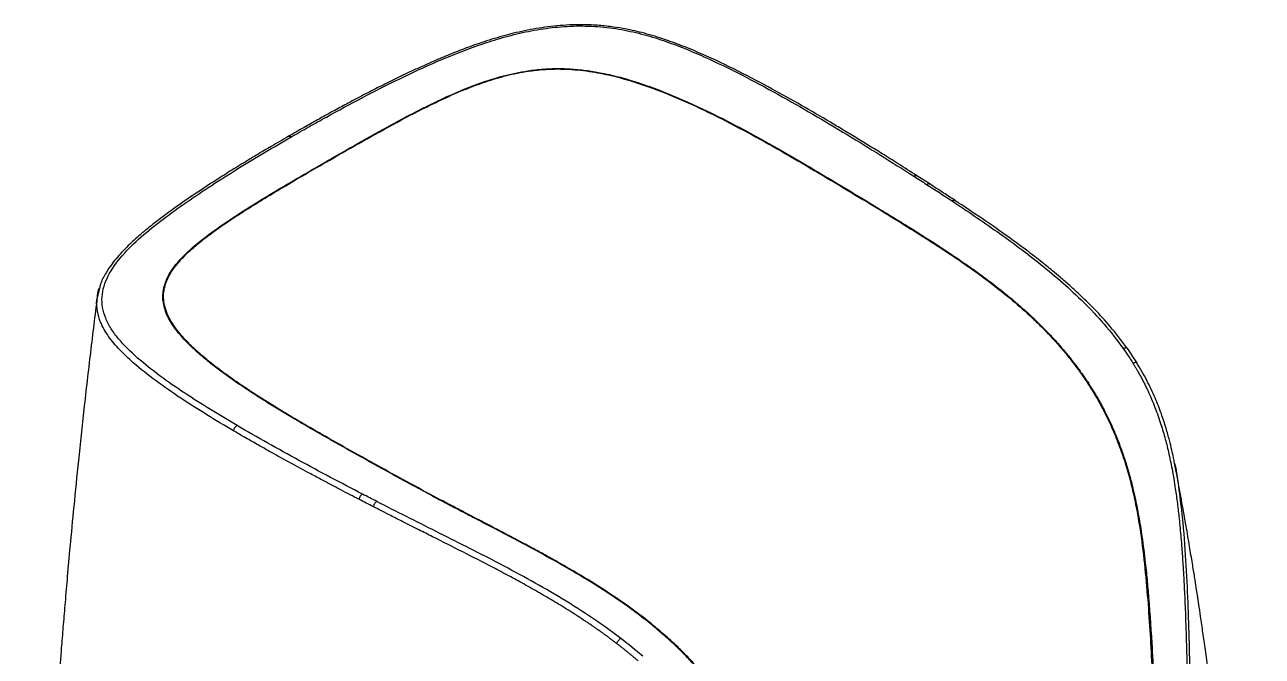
# Model space of a CAD drawing. Header units: millimetres. Extents: x 285 to 1847, y 467 to 1572.
# Drawn here: x 1414.6 to 1683.8, y 1090.7 to 1228.2 of the extents above; entities that cross this region are included whole.
import ezdxf

# ---------------------------------------------------------------- set-up
doc = ezdxf.new("R2010")
doc.units = ezdxf.units.MM
doc.header["$LTSCALE"] = 16.334999
doc.layers.get('0').update_dxf_attribs({"lineweight": 18})

msp = doc.modelspace()

# ---------------------------------------------------------------- linework, layer by layer
at = {"color": 7, "linetype": 'Continuous', "lineweight": 25}
for p, q in [((1611.48, 1193.52), (1608.69, 1195.31)), ((1617.02, 1189.9), (1617.04, 1189.88)), ((1430.92, 1171.02), (1430.35, 1168.82)), ((1654.49, 1157.64), (1656.47, 1154.66))]:
    msp.add_line(p, q, dxfattribs=at)
for points, knots in [([(1608.69, 1195.31), (1607.33, 1196.18), (1604.82, 1197.78), (1601.32, 1199.98), (1598.24, 1201.88), (1595.4, 1203.62), (1592.63, 1205.3), (1588.71, 1207.65), (1583.62, 1210.62), (1576.97, 1214.35), (1569.84, 1218.12), (1563.32, 1221.25), (1557.76, 1223.58), (1553.41, 1225.17), (1549.07, 1226.47), (1545.23, 1227.31), (1541.85, 1227.83), (1538.63, 1228.14), (1534.52, 1228.24), (1529.75, 1227.96), (1524.59, 1227.18), (1519.69, 1226.06), (1515.16, 1224.72), (1511.09, 1223.3), (1507.4, 1221.87), (1503.79, 1220.35), (1500.12, 1218.71), (1496.47, 1216.99), (1492.99, 1215.28), (1489.96, 1213.74), (1487.3, 1212.36), (1484.76, 1211.01), (1482.21, 1209.63), (1479.53, 1208.16), (1477.31, 1206.92), (1475.34, 1205.81), (1473.69, 1204.87), (1472.57, 1204.22), (1471.99, 1203.89)], [0, 0, 0, 0, 4300.761588, 7937.369291, 10981.934791, 13888.58841, 16736.69187, 19524.95198, 25861.462668, 32087.993638, 39163.663163, 46326.68742, 49980.121599, 53647.429499, 57218.510756, 60309.941973, 62352.334129, 64670.200368, 67236.785015, 71074.94974, 74790.908458, 78457.46501, 82125.650817, 85499.413689, 88470.765832, 91503.408136, 94932.01151, 98285.097145, 101501.705328, 104619.725017, 106856.880737, 109094.398194, 111942.351781, 114266.120818, 116942.902921, 118485.847811, 120125.610535, 121862.236115, 121862.236115, 121862.236115, 121862.236115]), ([(1472.59, 1203.77), (1472.6, 1203.78), (1472.61, 1203.78), (1472.63, 1203.79), (1472.66, 1203.81), (1472.73, 1203.85), (1472.87, 1203.93), (1473.14, 1204.09), (1473.69, 1204.41), (1474.8, 1205.04), (1477.02, 1206.3), (1478.94, 1207.38), (1482.8, 1209.52), (1485.4, 1210.92), (1490.68, 1213.69), (1493.35, 1215.04), (1498.8, 1217.7), (1501.58, 1218.99), (1505.86, 1220.84), (1507.31, 1221.45), (1510.26, 1222.61), (1511.76, 1223.18), (1514.83, 1224.24), (1516.39, 1224.75), (1519.59, 1225.68), (1521.23, 1226.1), (1524.58, 1226.84), (1526.29, 1227.15), (1529.76, 1227.63), (1531.53, 1227.79), (1535.07, 1227.95), (1536.86, 1227.93), (1540.38, 1227.72), (1542.12, 1227.52), (1545.53, 1226.95), (1547.2, 1226.58), (1550.43, 1225.74), (1552.01, 1225.26), (1555.08, 1224.21), (1556.58, 1223.65), (1559.51, 1222.47), (1560.95, 1221.86), (1565.18, 1219.96), (1567.91, 1218.62), (1573.26, 1215.88), (1575.87, 1214.47), (1581.02, 1211.62), (1583.56, 1210.17), (1588.57, 1207.24), (1591.05, 1205.76), (1598.42, 1201.29), (1603.25, 1198.27), (1608.02, 1195.21)], [0, 0, 0, 0, 23.810516, 23.810516, 47.621031, 95.242062, 190.484125, 380.968249, 761.936498, 1523.872997, 3047.745993, 6095.491986, 6095.491986, 12190.983972, 12190.983972, 18286.475958, 18286.475958, 24381.967945, 24381.967945, 27429.713938, 27429.713938, 30477.459931, 30477.459931, 33525.205924, 33525.205924, 36572.951917, 36572.951917, 39620.69791, 39620.69791, 42668.443903, 42668.443903, 45716.189896, 45716.189896, 48763.935889, 48763.935889, 51811.681882, 51811.681882, 54859.427875, 54859.427875, 57907.173868, 57907.173868, 60954.919861, 60954.919861, 67050.411847, 67050.411847, 73145.903834, 73145.903834, 79241.39582, 79241.39582, 85336.887806, 85336.887806, 97527.871778, 97527.871778, 97527.871778, 97527.871778]), ([(1479.95, 1198.26), (1480.74, 1198.72), (1483.14, 1200.1), (1487.95, 1202.86), (1493.41, 1205.91), (1498.03, 1208.38), (1500.93, 1209.86), (1503.39, 1211.08), (1506.38, 1212.5), (1509.43, 1213.84), (1513.55, 1215.47), (1518.13, 1216.99), (1523.3, 1218.1), (1526.65, 1218.48), (1529.31, 1218.64), (1531.98, 1218.67), (1535.37, 1218.43), (1538.63, 1217.98), (1542.92, 1217.12), (1547.63, 1215.78), (1553.08, 1213.82), (1558.58, 1211.52), (1565.04, 1208.47), (1572.07, 1204.8), (1578.61, 1201.14), (1584.2, 1197.89), (1588.82, 1195.16), (1593.13, 1192.58), (1597.15, 1190.16), (1600.87, 1187.9), (1604.31, 1185.79), (1606.49, 1184.43), (1607.53, 1183.78)], [0, 0, 0, 0, 2089.721131, 6297.518631, 12621.843046, 16229.205422, 18033.317, 19837.631583, 22263.643355, 25253.275068, 26949.681097, 31575.803419, 35056.846375, 37168.191942, 37911.374608, 40025.255492, 42138.57074, 44251.753247, 46256.319521, 50579.495012, 53993.318432, 58205.775891, 63215.781965, 69528.510372, 75841.447845, 80191.488813, 84293.367564, 88146.983174, 91753.309744, 95111.832137, 98222.254443, 101084.193975, 101084.193975, 101084.193975, 101084.193975]), ([(1480.05, 1198.2), (1482.45, 1199.58), (1484.85, 1200.96), (1489.69, 1203.7), (1492.12, 1205.06), (1497.06, 1207.74), (1499.56, 1209.06), (1503.42, 1210.97), (1504.72, 1211.6), (1507.37, 1212.82), (1508.72, 1213.41), (1511.48, 1214.54), (1512.89, 1215.08), (1515.8, 1216.09), (1517.29, 1216.55), (1520.37, 1217.37), (1521.96, 1217.71), (1525.22, 1218.24), (1526.9, 1218.42), (1530.28, 1218.58), (1531.98, 1218.56), (1535.34, 1218.33), (1537, 1218.12), (1540.25, 1217.57), (1541.84, 1217.22), (1544.94, 1216.42), (1546.45, 1215.98), (1550.87, 1214.53), (1553.69, 1213.44), (1559.15, 1211.12), (1561.78, 1209.89), (1566.93, 1207.35), (1569.45, 1206.04), (1574.39, 1203.36), (1576.82, 1202), (1581.64, 1199.25), (1584.02, 1197.85), (1588.75, 1195.06), (1591.11, 1193.65), (1595.8, 1190.83), (1598.14, 1189.41), (1602.8, 1186.57), (1605.11, 1185.14), (1607.41, 1183.7)], [0, 0, 0, 0, 4467.08478, 4467.08478, 8934.16956, 8934.16956, 13401.254339, 13401.254339, 15634.796729, 15634.796729, 17868.339119, 17868.339119, 20101.881509, 20101.881509, 22335.423899, 22335.423899, 24568.966289, 24568.966289, 26802.508679, 26802.508679, 29036.051069, 29036.051069, 31269.593459, 31269.593459, 33503.135849, 33503.135849, 35736.678238, 35736.678238, 40203.763018, 40203.763018, 44670.847798, 44670.847798, 49137.932578, 49137.932578, 53605.017358, 53605.017358, 58072.102137, 58072.102137, 62539.186917, 62539.186917, 67006.271697, 67006.271697, 71473.356477, 71473.356477, 71473.356477, 71473.356477]), ([(1471.99, 1203.89), (1470.73, 1203.16), (1468.44, 1201.83), (1465.37, 1200.01), (1462.95, 1198.54), (1460.98, 1197.34), (1459.24, 1196.26), (1457.51, 1195.17), (1454.76, 1193.41), (1451, 1190.94), (1446.68, 1187.94), (1442.9, 1185.1), (1439.8, 1182.57), (1437.52, 1180.5), (1435.9, 1178.86), (1434.71, 1177.53), (1433.46, 1175.99), (1432.19, 1174.06), (1431.23, 1172.36), (1430.98, 1171.27), (1430.92, 1171.02)], [0, 0, 0, 0, 4479.334173, 8181.681265, 11106.836034, 13316.766197, 15414.940199, 17553.2836, 19731.185111, 25757.216276, 31922.44958, 36742.644106, 41378.967521, 45455.501836, 47461.779226, 49606.751079, 51962.44595, 54913.442366, 58525.229766, 59619.178126, 59619.178126, 59619.178126, 59619.178126]), ([(1460.8, 1140.9), (1458.85, 1142.05), (1456.92, 1143.2), (1453.12, 1145.56), (1451.24, 1146.75), (1447.58, 1149.18), (1445.8, 1150.42), (1442.35, 1152.96), (1440.7, 1154.27), (1437.63, 1156.96), (1436.22, 1158.35), (1434.42, 1160.51), (1433.87, 1161.25), (1432.93, 1162.74), (1432.53, 1163.5), (1431.9, 1165.04), (1431.67, 1165.82), (1431.41, 1167.37), (1431.37, 1168.15), (1431.48, 1169.71), (1431.62, 1170.48), (1432.08, 1172.01), (1432.39, 1172.77), (1433.54, 1175.01), (1434.58, 1176.47), (1437.03, 1179.28), (1438.43, 1180.64), (1441.44, 1183.31), (1443.05, 1184.6), (1446.4, 1187.15), (1448.14, 1188.4), (1451.7, 1190.86), (1453.52, 1192.08), (1457.21, 1194.48), (1459.08, 1195.67), (1464.78, 1199.2), (1468.66, 1201.5), (1472.59, 1203.77)], [0, 0, 0, 0, 3747.902302, 3747.902302, 7495.804603, 7495.804603, 11243.706905, 11243.706905, 14991.609206, 14991.609206, 18739.511508, 18739.511508, 20613.462658, 20613.462658, 22487.413809, 22487.413809, 24361.36496, 24361.36496, 26235.316111, 26235.316111, 28109.267261, 28109.267261, 29983.218412, 29983.218412, 33731.120714, 33731.120714, 37479.023015, 37479.023015, 41226.925317, 41226.925317, 44974.827618, 44974.827618, 48722.72992, 48722.72992, 52470.632221, 52470.632221, 59966.436824, 59966.436824, 59966.436824, 59966.436824]), ([(1479.22, 1138.88), (1478.71, 1139.17), (1476.96, 1140.18), (1473.23, 1142.35), (1468.75, 1145.04), (1463.28, 1148.5), (1459.25, 1151.25), (1455.87, 1153.78), (1453.76, 1155.46), (1451.35, 1157.56), (1448.87, 1160.03), (1446.66, 1162.8), (1445.1, 1165.74), (1444.59, 1168.19), (1444.69, 1170.14), (1445.02, 1171.66), (1445.91, 1173.83), (1447.3, 1175.81), (1449.32, 1178.04), (1452.5, 1180.99), (1456.35, 1183.8), (1460.44, 1186.54), (1463.98, 1188.81), (1468.81, 1191.76), (1474.35, 1195.02), (1478.08, 1197.18), (1479.95, 1198.26)], [0, 0, 0, 0, 1307.694603, 4553.888762, 9738.409052, 13222.593539, 19480.342862, 21220.479234, 23425.773727, 26096.695878, 29232.216293, 32546.327974, 35802.114909, 39000.852767, 40364.054045, 41995.704093, 43893.985376, 47451.401669, 48776.757193, 51903.758619, 58525.089233, 60184.308582, 63431.718681, 68265.376101, 73132.67824, 78001.767375, 78001.767375, 78001.767375, 78001.767375]), ([(1479.33, 1138.94), (1478.92, 1139.17), (1477.37, 1140.06), (1473.97, 1142.03), (1468.47, 1145.31), (1463.18, 1148.68), (1458.8, 1151.73), (1455.9, 1153.89), (1454.07, 1155.37), (1453.21, 1156.11), (1453.21, 1156.11), (1453.21, 1156.11), (1453.21, 1156.11), (1453.2, 1156.11), (1453.2, 1156.11), (1453.2, 1156.12), (1453.2, 1156.12), (1453.2, 1156.12), (1453.19, 1156.13), (1453.18, 1156.14), (1453.15, 1156.16), (1453.1, 1156.2), (1453, 1156.29), (1452.79, 1156.47), (1452.39, 1156.82), (1451.81, 1157.34), (1451.17, 1157.94), (1450.51, 1158.58), (1449.66, 1159.45), (1448.43, 1160.79), (1446.88, 1162.78), (1445.34, 1165.48), (1444.83, 1167.64), (1444.8, 1168.97), (1444.8, 1169.35), (1444.85, 1169.99), (1444.99, 1170.87), (1445.31, 1172), (1445.89, 1173.35), (1446.83, 1174.91), (1448.19, 1176.64), (1450, 1178.53), (1452.29, 1180.54), (1455.04, 1182.68), (1458.23, 1184.94), (1461.85, 1187.32), (1465.87, 1189.84), (1470.28, 1192.49), (1475.04, 1195.3), (1478.35, 1197.21), (1480.05, 1198.2)], [0, 0, 0, 0, 1862.00882, 7043.689539, 15544.693349, 27364.378537, 32448.095221, 37649.66668, 42629.615799, 42629.657886, 42629.699974, 42629.78415, 42629.952501, 42630.289201, 42630.962597, 42632.309366, 42635.002818, 42640.389375, 42651.161097, 42672.698977, 42715.752486, 42801.770502, 42973.450575, 43315.387313, 43993.571376, 45327.22746, 46780.117787, 47904.321056, 49506.141501, 52336.969455, 56396.902293, 61682.205834, 68189.416139, 68426.58432, 69135.76666, 70316.756651, 71969.084552, 74093.136508, 76689.734014, 79756.321977, 83295.932921, 87307.691535, 91790.959652, 96746.627693, 102174.456782, 108074.260624, 114446.078686, 121289.90612, 128605.639464, 136393.334378, 136393.334378, 136393.334378, 136393.334378]), ([(1479.95, 1198.26), (1479.97, 1198.25), (1480, 1198.23), (1480.04, 1198.21), (1480.05, 1198.2)], [0, 0, 0, 0, 4220.38807, 8491.491854, 8491.491854, 8491.491854, 8491.491854]), ([(1617.02, 1189.9), (1616.19, 1190.45), (1614.35, 1191.66), (1612.49, 1192.86), (1611.48, 1193.52)], [0, 0, 0, 0, 4089.280917, 9036.827837, 9036.827837, 9036.827837, 9036.827837]), ([(1616.34, 1189.81), (1617.99, 1188.72), (1619.63, 1187.62), (1622.9, 1185.39), (1624.53, 1184.27), (1629.38, 1180.84), (1632.58, 1178.47), (1637.31, 1174.67), (1638.87, 1173.36), (1641.97, 1170.63), (1643.5, 1169.21), (1646.51, 1166.22), (1647.99, 1164.65), (1650.87, 1161.31), (1652.27, 1159.55), (1653.59, 1157.67)], [0, 0, 0, 0, 3333.007524, 3333.007524, 6666.015048, 6666.015048, 13332.030095, 13332.030095, 16665.037619, 16665.037619, 19998.045143, 19998.045143, 23331.052667, 23331.052667, 26664.06019, 26664.06019, 26664.06019, 26664.06019]), ([(1654.38, 1157.83), (1653.18, 1159.42), (1650.95, 1162.38), (1647.58, 1166.03), (1644.63, 1168.96), (1642.13, 1171.26), (1640.04, 1173.08), (1637.92, 1174.85), (1635.34, 1176.94), (1631.91, 1179.57), (1627.68, 1182.65), (1622.62, 1186.17), (1618.94, 1188.62), (1616.97, 1189.93)], [0, 0, 0, 0, 4469.915769, 8367.424204, 11698.701284, 14468.020671, 16677.853973, 18522.95042, 21365.797984, 25018.260738, 29478.995167, 34746.692296, 40820.544443, 40820.544443, 40820.544443, 40820.544443]), ([(1607.53, 1183.78), (1607.51, 1183.76), (1607.47, 1183.74), (1607.43, 1183.71), (1607.41, 1183.7)], [0, 0, 0, 0, 4472.090704, 8997.320396, 8997.320396, 8997.320396, 8997.320396]), ([(1610.21, 1182.09), (1610.19, 1182.07), (1610.15, 1182.05), (1610.11, 1182.02), (1610.09, 1182.01)], [0, 0, 0, 0, 4475.568192, 9006.169679, 9006.169679, 9006.169679, 9006.169679]), ([(1610.09, 1182.01), (1610.49, 1181.76), (1611.37, 1181.19), (1612.7, 1180.34), (1614.07, 1179.45), (1614.95, 1178.87), (1615.39, 1178.57)], [0, 0, 0, 0, 3588.792718, 7960.640542, 11964.141686, 15966.124522, 15966.124522, 15966.124522, 15966.124522]), ([(1615.52, 1178.65), (1615.5, 1178.64), (1615.45, 1178.61), (1615.41, 1178.59), (1615.39, 1178.57)], [0, 0, 0, 0, 4485.800692, 9023.68472, 9023.68472, 9023.68472, 9023.68472]), ([(1615.39, 1178.57), (1615.64, 1178.41), (1616.51, 1177.83), (1618.39, 1176.56), (1621.38, 1174.47), (1625.23, 1171.64), (1629.53, 1168.2), (1633.17, 1164.98), (1635.68, 1162.54), (1637.1, 1161.08), (1638.5, 1159.58), (1640.21, 1157.66), (1641.8, 1155.73), (1642.92, 1154.27), (1643.63, 1153.33), (1644.32, 1152.37), (1645, 1151.39), (1645.67, 1150.4), (1646.32, 1149.38), (1646.96, 1148.35), (1647.59, 1147.3), (1648.2, 1146.23), (1648.8, 1145.14), (1649.19, 1144.4), (1649.38, 1144.03)], [0, 0, 0, 0, 1528.381057, 5416.483036, 11660.174234, 20253.079433, 29879.111332, 39485.883746, 44390.556014, 46954.373401, 49294.98151, 54200.679424, 59097.903075, 60874.43948, 62649.867179, 64424.096651, 66197.082841, 67968.892906, 69739.578469, 71508.998659, 73277.141172, 75044.210809, 76810.316016, 78575.388179, 78575.388179, 78575.388179, 78575.388179]), ([(1615.52, 1178.65), (1615.93, 1178.37), (1616.75, 1177.83), (1617.97, 1177), (1619.16, 1176.17), (1620.34, 1175.35), (1621.5, 1174.52), (1622.64, 1173.7), (1623.76, 1172.87), (1624.86, 1172.04), (1625.94, 1171.2), (1627, 1170.37), (1628.05, 1169.53), (1629.07, 1168.69), (1630.07, 1167.85), (1631.06, 1167), (1632.02, 1166.15), (1632.97, 1165.29), (1633.89, 1164.43), (1634.8, 1163.57), (1635.68, 1162.7), (1636.55, 1161.83), (1637.39, 1160.96), (1638.22, 1160.08), (1639.02, 1159.2), (1639.8, 1158.31), (1640.57, 1157.42), (1641.31, 1156.53), (1642.03, 1155.64), (1642.73, 1154.74), (1643.42, 1153.84), (1644.07, 1152.95), (1644.71, 1152.05), (1645.33, 1151.15), (1645.93, 1150.26), (1646.5, 1149.36), (1647.06, 1148.47), (1647.59, 1147.58), (1648.11, 1146.7), (1648.6, 1145.83), (1649.07, 1144.96), (1649.38, 1144.37), (1649.53, 1144.09)], [0, 0, 0, 0, 4592.927882, 9133.78159, 13620.441546, 18050.976347, 22425.222849, 26746.862729, 31015.231983, 35229.421006, 39388.644515, 43492.484218, 47541.294038, 51535.589556, 55475.924237, 59362.835302, 63195.455978, 66973.230604, 70696.217193, 74364.584678, 77978.603475, 81538.50802, 85044.065221, 88495.049808, 91891.401532, 95233.21048, 98520.696934, 101754.045293, 104933.415545, 108058.944536, 111128.572856, 114143.192027, 117104.887008, 120013.514767, 122867.195816, 125665.103764, 128408.185435, 131099.945967, 133736.772681, 136314.992302, 138842.429886, 141314.852668, 141314.852668, 141314.852668, 141314.852668]), ([(1430.36, 1168.86), (1429.87, 1164.87), (1428.85, 1156.73), (1427.5, 1144.87), (1426.3, 1133.67), (1425.3, 1123.67), (1424.5, 1115.26), (1423.88, 1108.3), (1423.39, 1102.67), (1422.97, 1097.63), (1422.62, 1093.3), (1422.34, 1089.72), (1422.13, 1086.88), (1421.9, 1083.83), (1421.63, 1080.15), (1421.29, 1075.34), (1420.91, 1069.78), (1420.49, 1063.36), (1420.05, 1056.28), (1419.6, 1048.54), (1419.13, 1040.09), (1418.65, 1030.85), (1418.17, 1020.71), (1417.67, 1009.58), (1417.17, 997.71), (1416.68, 985.16), (1416.19, 971.95), (1415.68, 957.86), (1415.15, 943.37), (1414.78, 933.58), (1414.6, 928.78)], [0, 0, 0, 0, 4143.311699, 8456.510263, 12358.852322, 15852.313796, 18938.495347, 21200.100013, 23180.315569, 24879.617504, 26519.066204, 27770.974016, 28672.271895, 29546.093108, 31016.809933, 32606.731527, 34682.612605, 36981.852958, 39504.328451, 42301.900973, 45330.700085, 48639.672684, 52316.347329, 56362.424045, 60777.937422, 65279.586679, 70109.848259, 75268.891432, 80756.935932, 86027.41013, 86027.41013, 86027.41013, 86027.41013]), ([(1430.41, 1168.86), (1430.46, 1169.44), (1430.53, 1170.14), (1430.81, 1170.81), (1430.86, 1170.92)], [0, 0, 0, 0, 6965.732338, 8231.578552, 8231.578552, 8231.578552, 8231.578552]), ([(1654.37, 1157.83), (1654.39, 1157.82), (1654.47, 1157.78), (1654.48, 1157.7), (1654.49, 1157.64)], [0, 0, 0, 0, 2608.284837, 9165.107227, 9165.107227, 9165.107227, 9165.107227]), ([(1655.7, 1154.48), (1655.81, 1154.3), (1656.04, 1153.93), (1656.4, 1153.34), (1656.76, 1152.7), (1657.14, 1152.02), (1657.54, 1151.29), (1657.95, 1150.51), (1658.37, 1149.68), (1659.2, 1147.96), (1660.36, 1145.29), (1661.62, 1141.78), (1662.64, 1138.37), (1663.49, 1134.99), (1664.27, 1131.24), (1664.89, 1127.49), (1665.38, 1123.9), (1665.71, 1121.04), (1665.96, 1118.56), (1666.15, 1116.41), (1666.37, 1113.77), (1666.58, 1110.77), (1666.75, 1107.76), (1666.92, 1104.55), (1667.12, 1100.03), (1667.32, 1094.11), (1667.48, 1087.62), (1667.59, 1081.68), (1667.66, 1076.25), (1667.71, 1071.34), (1667.75, 1066.92), (1667.77, 1062.98), (1667.79, 1059.53), (1667.8, 1056.55), (1667.81, 1054.04), (1667.81, 1051.02), (1667.82, 1047.51), (1667.82, 1043.28), (1667.81, 1038.71), (1667.79, 1031.04), (1667.74, 1019.75), (1667.64, 1003.32), (1667.52, 987.38), (1667.41, 972.49), (1667.34, 962.83), (1667.28, 952.94), (1667.23, 944.05), (1667.19, 933.98), (1667.16, 925.15), (1667.15, 916.33), (1667.15, 910.47), (1667.15, 907.53)], [0, 0, 0, 0, 415.028495, 858.276468, 1329.758989, 1829.439008, 2357.348485, 2913.492125, 3497.890944, 4110.593527, 6505.328221, 8903.759379, 10925.244265, 12947.241803, 15210.344957, 17861.129405, 19886.2941, 21907.159133, 23236.107638, 24599.487565, 26000.923615, 28332.552187, 30419.195728, 31899.889034, 34663.307147, 39403.986689, 43811.219212, 47886.64315, 51631.302294, 55045.834158, 58130.744122, 60886.359941, 63312.829492, 65410.379061, 67179.100208, 68619.056244, 71790.839703, 74639.834761, 77595.070036, 81533.518439, 91008.330278, 101757.398169, 116829.341034, 125385.090596, 133940.740961, 137766.660004, 146838.600263, 153250.756519, 159662.934232, 166075.159745, 172487.471403, 172487.471403, 172487.471403, 172487.471403]), ([(1656.49, 1154.65), (1656.51, 1154.64), (1656.58, 1154.61), (1656.59, 1154.54), (1656.59, 1154.48)], [0, 0, 0, 0, 2361.456819, 9170.177314, 9170.177314, 9170.177314, 9170.177314]), ([(1664.76, 1132.73), (1664.69, 1133.11), (1664.5, 1134.04), (1664.14, 1135.7), (1663.61, 1137.86), (1662.87, 1140.51), (1661.86, 1143.61), (1660.49, 1147.09), (1658.72, 1150.89), (1657.26, 1153.35), (1656.5, 1154.65)], [0, 0, 0, 0, 1485.449322, 3630.075502, 6437.197374, 9908.909271, 14045.803225, 18845.862422, 24303.348703, 30410.899954, 30410.899954, 30410.899954, 30410.899954]), ([(1649.53, 1144.09), (1649.5, 1144.08), (1649.45, 1144.06), (1649.41, 1144.04), (1649.38, 1144.03)], [0, 0, 0, 0, 4534.030203, 9123.105223, 9123.105223, 9123.105223, 9123.105223]), ([(1649.53, 1144.09), (1649.82, 1143.52), (1650.11, 1142.94), (1650.67, 1141.77), (1650.94, 1141.18), (1651.21, 1140.59)], [0, 0, 0, 0, 4559.039164, 4559.039164, 9118.078328, 9118.078328, 9118.078328, 9118.078328]), ([(1460.8, 1140.9), (1460.7, 1140.85), (1460.5, 1140.74), (1460.23, 1140.42), (1460.06, 1140.08), (1460.01, 1139.88), (1459.99, 1139.78)], [0, 0, 0, 0, 3972.484153, 8258.389991, 11599.330179, 14702.047896, 14702.047896, 14702.047896, 14702.047896]), ([(1487.32, 1124.84), (1486.69, 1125.16), (1485.37, 1125.85), (1483.31, 1126.93), (1481.08, 1128.1), (1478.7, 1129.37), (1475.64, 1131), (1472.14, 1132.9), (1468.42, 1134.96), (1465.19, 1136.77), (1462.43, 1138.35), (1460.76, 1139.33), (1459.99, 1139.78)], [0, 0, 0, 0, 2304.540061, 4821.797628, 7548.390763, 10479.622571, 13609.232231, 18855.804849, 23509.843008, 27580.563071, 31083.044384, 34035.761027, 34035.761027, 34035.761027, 34035.761027]), ([(1488.09, 1125.98), (1483.43, 1128.39), (1478.81, 1130.84), (1469.7, 1135.8), (1465.2, 1138.32), (1460.8, 1140.9)], [0, 0, 0, 0, 4157.905457, 4157.905457, 8315.810915, 8315.810915, 8315.810915, 8315.810915]), ([(1505.05, 1124.62), (1504.5, 1124.91), (1503.41, 1125.49), (1501.77, 1126.37), (1500.14, 1127.25), (1497.97, 1128.43), (1495.26, 1129.91), (1492.03, 1131.69), (1488.81, 1133.48), (1485.6, 1135.27), (1482.4, 1137.07), (1480.28, 1138.28), (1479.22, 1138.88)], [0, 0, 0, 0, 2148.128089, 4296.556184, 6445.817861, 8595.723835, 12893.308419, 17190.801843, 21488.10093, 25785.336076, 30082.709994, 34381.166534, 34381.166534, 34381.166534, 34381.166534]), ([(1505.16, 1124.68), (1502.97, 1125.84), (1500.79, 1127.01), (1496.45, 1129.37), (1494.3, 1130.56), (1487.84, 1134.13), (1483.56, 1136.52), (1479.33, 1138.94)], [0, 0, 0, 0, 2948.013611, 2948.013611, 5896.027222, 5896.027222, 11792.054444, 11792.054444, 11792.054444, 11792.054444]), ([(1651.21, 1140.59), (1651.19, 1140.58), (1651.14, 1140.56), (1651.09, 1140.54), (1651.06, 1140.54)], [0, 0, 0, 0, 4534.903872, 9125.901723, 9125.901723, 9125.901723, 9125.901723]), ([(1651.06, 1140.54), (1651.62, 1139.29), (1652.15, 1138.01), (1653.12, 1135.43), (1653.58, 1134.12), (1654.41, 1131.47), (1654.79, 1130.13), (1655.49, 1127.45), (1655.8, 1126.1), (1656.65, 1122.07), (1657.1, 1119.38), (1657.84, 1114.07), (1658.14, 1111.43), (1658.65, 1106.23), (1658.87, 1103.65), (1659.24, 1098.54), (1659.4, 1096.01), (1659.83, 1088.47), (1660.05, 1083.51), (1660.42, 1073.69), (1660.57, 1068.82), (1660.82, 1059.12), (1660.92, 1054.3), (1661.09, 1044.69), (1661.16, 1039.9), (1661.28, 1030.33), (1661.33, 1025.56), (1661.45, 1011.25), (1661.5, 1001.74), (1661.57, 982.75), (1661.59, 973.27), (1661.64, 944.87), (1661.67, 925.99), (1661.78, 907.18)], [0, 0, 0, 0, 898.142181, 898.142181, 1796.284361, 1796.284361, 2694.426542, 2694.426542, 3592.568722, 3592.568722, 5388.853083, 5388.853083, 7185.137445, 7185.137445, 8981.421806, 8981.421806, 10777.706167, 10777.706167, 14370.274889, 14370.274889, 17962.843611, 17962.843611, 21555.412334, 21555.412334, 25147.981056, 25147.981056, 28740.549778, 28740.549778, 35925.687223, 35925.687223, 43110.824667, 43110.824667, 57481.099556, 57481.099556, 57481.099556, 57481.099556]), ([(1651.21, 1140.59), (1651.29, 1140.41), (1651.45, 1140.05), (1651.68, 1139.51), (1651.91, 1138.97), (1652.14, 1138.42), (1652.36, 1137.87), (1652.57, 1137.32), (1652.85, 1136.59), (1653.4, 1135.1), (1654.17, 1132.83), (1655, 1130), (1655.69, 1127.31), (1656.35, 1124.41), (1657.03, 1120.91), (1657.76, 1116.29), (1658.27, 1112.19), (1658.69, 1108.23), (1659.23, 1102.34), (1659.76, 1094.72), (1660.22, 1086.03), (1660.5, 1079.52), (1660.76, 1072.75), (1661.02, 1064.56), (1661.32, 1052.96), (1661.6, 1037.99), (1661.85, 1018.98), (1662.01, 998.65), (1662.1, 979.65), (1662.16, 964.26), (1662.21, 951.19), (1662.25, 939.12), (1662.3, 927.84), (1662.35, 917.33), (1662.4, 910.59), (1662.42, 907.34)], [0, 0, 0, 0, 255.392144, 510.591647, 765.827832, 1021.262961, 1276.790237, 1532.386146, 1788.039984, 2287.064334, 3576.677254, 4882.177589, 6077.661652, 7163.708299, 8761.043706, 10775.302683, 13418.797107, 14409.698522, 16291.477159, 21717.083469, 25381.906916, 29047.900204, 31403.189345, 35517.523252, 41391.841441, 49030.151352, 58432.730111, 70625.749692, 80428.681233, 87837.577703, 94485.270072, 100736.677602, 106592.754227, 112051.849383, 117113.261686, 117113.261686, 117113.261686, 117113.261686]), ([(1683.84, 929.15), (1683.63, 933.59), (1683.21, 942.66), (1682.58, 956.04), (1681.94, 969), (1681.31, 981.05), (1680.68, 992.19), (1680.06, 1002.41), (1679.46, 1011.51), (1678.9, 1019.54), (1678.37, 1026.55), (1677.85, 1033.06), (1677.32, 1039.34), (1676.76, 1045.66), (1675.96, 1054.1), (1674.87, 1064.74), (1673.69, 1074.9), (1672.74, 1082.58), (1672.1, 1087.45), (1671.5, 1091.86), (1670.95, 1095.76), (1670.47, 1099.07), (1670.11, 1101.46), (1669.87, 1103.01), (1669.69, 1104.2), (1669.44, 1105.8), (1669.09, 1108.1), (1668.6, 1111.1), (1667.99, 1114.81), (1667.24, 1119.22), (1666.34, 1124.32), (1665.5, 1128.9), (1664.95, 1131.76), (1664.76, 1132.7)], [0, 0, 0, 0, 6863.545758, 14004.139687, 20685.386522, 26907.555997, 32670.816619, 37975.235921, 42820.755247, 46859.240969, 50511.828678, 53805.06238, 57064.425484, 60386.001972, 63770.062151, 70405.022252, 77271.044116, 80032.268376, 82747.382081, 85138.878538, 87183.665144, 89085.710581, 90538.558213, 91096.348533, 91618.345843, 92482.47171, 93740.036079, 95391.546981, 97437.750679, 99879.574877, 102718.26139, 105955.317998, 107546.492287, 107546.492287, 107546.492287, 107546.492287]), ([(1488.09, 1125.98), (1488.01, 1125.94), (1487.93, 1125.89), (1487.76, 1125.74), (1487.67, 1125.64), (1487.52, 1125.42), (1487.46, 1125.3), (1487.37, 1125.06), (1487.34, 1124.94), (1487.32, 1124.84)], [0, 0, 0, 0, 3713.937644, 3713.937644, 7427.875287, 7427.875287, 11141.812931, 11141.812931, 14855.750574, 14855.750574, 14855.750574, 14855.750574]), ([(1491.2, 1124.37), (1491.11, 1124.32), (1490.91, 1124.2), (1490.67, 1123.88), (1490.5, 1123.53), (1490.46, 1123.33), (1490.44, 1123.23)], [0, 0, 0, 0, 4018.566259, 8354.841087, 11734.924607, 14873.449001, 14873.449001, 14873.449001, 14873.449001]), ([(1543.34, 1093.47), (1543.15, 1093.62), (1542.76, 1093.91), (1542.17, 1094.35), (1541.58, 1094.79), (1540.98, 1095.23), (1540.38, 1095.67), (1539.77, 1096.1), (1539.15, 1096.54), (1538.52, 1096.98), (1537.89, 1097.41), (1537.25, 1097.85), (1535.73, 1098.87), (1533.27, 1100.47), (1529.93, 1102.52), (1526.53, 1104.51), (1523.22, 1106.38), (1519.85, 1108.22), (1515.41, 1110.57), (1509.87, 1113.4), (1504.51, 1116.1), (1500.18, 1118.28), (1497.14, 1119.81), (1493.83, 1121.49), (1491.7, 1122.58), (1490.44, 1123.23)], [0, 0, 0, 0, 843.615551, 1695.603036, 2556.089315, 3425.194685, 4303.032953, 5189.711516, 6085.331442, 6989.987551, 7903.768511, 8826.756918, 9759.029395, 14480.635344, 19493.031093, 24198.909616, 29212.724577, 33901.094514, 38923.301586, 48628.522668, 58330.504837, 62772.35535, 68030.088025, 71994.156043, 77727.732232, 77727.732232, 77727.732232, 77727.732232]), ([(1544.26, 1094.55), (1542.02, 1096.28), (1539.75, 1097.88), (1535.22, 1100.91), (1532.95, 1102.33), (1528.44, 1105.03), (1526.19, 1106.32), (1521.71, 1108.79), (1519.48, 1109.98), (1515.05, 1112.3), (1512.84, 1113.42), (1508.45, 1115.65), (1506.27, 1116.74), (1501.93, 1118.93), (1499.77, 1120.01), (1495.47, 1122.19), (1493.33, 1123.27), (1491.2, 1124.37)], [0, 0, 0, 0, 3498.023373, 3498.023373, 6996.046746, 6996.046746, 10494.070118, 10494.070118, 13992.093491, 13992.093491, 17490.116864, 17490.116864, 20988.140237, 20988.140237, 24486.16361, 24486.16361, 27984.186983, 27984.186983, 27984.186983, 27984.186983]), ([(1505.05, 1124.62), (1505.06, 1124.63), (1505.1, 1124.64), (1505.14, 1124.67), (1505.16, 1124.68)], [0, 0, 0, 0, 4201.252472, 8452.422295, 8452.422295, 8452.422295, 8452.422295]), ([(1508.09, 1123.13), (1507.61, 1123.38), (1506.63, 1123.9), (1505.66, 1124.41), (1505.16, 1124.68)], [0, 0, 0, 0, 4150.505732, 8455.51193, 8455.51193, 8455.51193, 8455.51193]), ([(1507.98, 1123.07), (1507.99, 1123.08), (1508.03, 1123.09), (1508.07, 1123.12), (1508.09, 1123.13)], [0, 0, 0, 0, 4206.051848, 8462.336766, 8462.336766, 8462.336766, 8462.336766]), ([(1557.95, 1091.22), (1557.79, 1091.38), (1557.48, 1091.7), (1557, 1092.17), (1556.52, 1092.64), (1556.03, 1093.11), (1555.54, 1093.57), (1554.89, 1094.17), (1553.73, 1095.22), (1551.53, 1097.11), (1548.76, 1099.31), (1544.26, 1102.63), (1539.09, 1106.05), (1532.66, 1109.91), (1526.59, 1113.3), (1520.91, 1116.33), (1516.24, 1118.77), (1512.72, 1120.59), (1510.07, 1121.97), (1508.58, 1122.75), (1507.98, 1123.07)], [0, 0, 0, 0, 633.470768, 1267.968245, 1901.514175, 2534.375081, 3167.628711, 3801.047486, 5057.25565, 7609.396175, 12067.971339, 15249.292841, 23996.428825, 30610.209297, 38478.484657, 46052.263329, 51498.015916, 55896.306144, 59245.481604, 61547.159121, 61547.159121, 61547.159121, 61547.159121]), ([(1558.05, 1091.31), (1557.99, 1091.37), (1557.78, 1091.58), (1557.34, 1092.02), (1556.44, 1092.9), (1555.17, 1094.09), (1553.63, 1095.46), (1552.1, 1096.76), (1549.55, 1098.85), (1545.35, 1102.01), (1539.49, 1105.92), (1533.55, 1109.51), (1528.91, 1112.12), (1525.56, 1113.95), (1521.37, 1116.2), (1517.5, 1118.23), (1513.81, 1120.15), (1511.78, 1121.2), (1509.83, 1122.22), (1508.57, 1122.88), (1508.09, 1123.13)], [0, 0, 0, 0, 244.919338, 834.855276, 1744.124507, 3786.999792, 5745.986824, 7581.416902, 9497.577478, 15192.383561, 22832.468225, 30498.366801, 36539.813967, 39617.740593, 42733.434225, 51894.576715, 53962.227824, 56547.96372, 59519.541091, 61327.627289, 61327.627289, 61327.627289, 61327.627289]), ([(1544.26, 1094.55), (1544.22, 1094.52), (1544.12, 1094.45), (1543.93, 1094.27), (1543.71, 1094.03), (1543.5, 1093.74), (1543.39, 1093.56), (1543.34, 1093.47)], [0, 0, 0, 0, 3285.783052, 6846.599557, 10533.60544, 14786.895904, 18698.156616, 18698.156616, 18698.156616, 18698.156616]), ([(1548.08, 1089.62), (1547.92, 1089.76), (1547.58, 1090.05), (1547.07, 1090.48), (1546.56, 1090.91), (1546.04, 1091.34), (1545.51, 1091.76), (1544.98, 1092.19), (1544.44, 1092.62), (1543.89, 1093.05), (1543.52, 1093.33), (1543.34, 1093.47)], [0, 0, 0, 0, 3421.290132, 6871.756864, 10352.857208, 13866.057634, 17412.821436, 20994.280128, 24611.172887, 28264.191562, 31954.000173, 31954.000173, 31954.000173, 31954.000173]), ([(1561.95, 1086.8), (1561.32, 1087.57), (1560.66, 1088.32), (1559.33, 1089.79), (1558.65, 1090.52), (1557.95, 1091.22)], [0, 0, 0, 0, 4317.15651, 4317.15651, 8634.313019, 8634.313019, 8634.313019, 8634.313019]), ([(1562.05, 1086.9), (1561.42, 1087.66), (1560.76, 1088.41), (1559.43, 1089.88), (1558.75, 1090.6), (1558.05, 1091.31)], [0, 0, 0, 0, 4317.448767, 4317.448767, 8634.897534, 8634.897534, 8634.897534, 8634.897534])]:
    msp.add_open_spline(points, degree=3, knots=knots, dxfattribs=at)
at = {"color": 8, "linetype": 'Continuous', "lineweight": 25}
for points, knots in [([(1471.99, 1203.88), (1472, 1203.89), (1472.05, 1203.93), (1472.16, 1203.94), (1472.3, 1203.92), (1472.45, 1203.87), (1472.54, 1203.8), (1472.59, 1203.77)], [0, 0, 0, 0, 1527.662041, 6011.357817, 10380.028188, 14539.513587, 18421.72936, 18421.72936, 18421.72936, 18421.72936]), ([(1608.02, 1195.21), (1608.11, 1195.27), (1608.26, 1195.35), (1608.44, 1195.38), (1608.57, 1195.37), (1608.66, 1195.34), (1608.69, 1195.31), (1608.69, 1195.31)], [0, 0, 0, 0, 7414.824389, 11398.104929, 15464.62101, 19532.13587, 19658.252386, 19658.252386, 19658.252386, 19658.252386]), ([(1610.81, 1193.42), (1610.9, 1193.47), (1611.04, 1193.56), (1611.23, 1193.59), (1611.36, 1193.57), (1611.45, 1193.55), (1611.48, 1193.52), (1611.48, 1193.52)], [0, 0, 0, 0, 7441.102488, 11439.035469, 15520.400492, 19602.892098, 19679.135324, 19679.135324, 19679.135324, 19679.135324]), ([(1616.34, 1189.81), (1616.43, 1189.86), (1616.58, 1189.95), (1616.77, 1189.97), (1616.9, 1189.96), (1616.98, 1189.93), (1617.02, 1189.9), (1617.02, 1189.9)], [0, 0, 0, 0, 7388.231391, 11357.784729, 15409.901063, 19463.851772, 19720.760279, 19720.760279, 19720.760279, 19720.760279]), ([(1459.99, 1139.78), (1458.05, 1140.94), (1454.15, 1143.25), (1448.51, 1146.85), (1443.11, 1150.59), (1438.65, 1154.1), (1435.2, 1157.35), (1432.73, 1160.3), (1431.09, 1163.15), (1430.35, 1165.81), (1430.16, 1167.64), (1430.37, 1168.64), (1430.41, 1168.86)], [0, 0, 0, 0, 4639.83889, 9285.117156, 13939.272914, 18609.873747, 21740.168405, 24887.66784, 28054.074986, 30438.968714, 32824.682202, 33459.906009, 33459.906009, 33459.906009, 33459.906009]), ([(1653.59, 1157.67), (1653.71, 1157.72), (1653.88, 1157.81), (1654.09, 1157.86), (1654.24, 1157.87), (1654.33, 1157.86), (1654.37, 1157.84), (1654.37, 1157.83)], [0, 0, 0, 0, 7127.490097, 10991.128725, 14944.864665, 18899.374167, 19990.864793, 19990.864793, 19990.864793, 19990.864793]), ([(1655.7, 1154.48), (1655.82, 1154.54), (1655.99, 1154.62), (1656.21, 1154.67), (1656.35, 1154.68), (1656.45, 1154.68), (1656.48, 1154.65), (1656.49, 1154.65)], [0, 0, 0, 0, 7010.229644, 10808.440785, 14694.880443, 18581.940693, 20003.112937, 20003.112937, 20003.112937, 20003.112937]), ([(1664.77, 1132.7), (1664.77, 1132.68), (1665.22, 1130.73), (1665.74, 1126.78), (1666.6, 1119.69), (1667.2, 1111.51), (1667.65, 1102.4), (1667.93, 1093.43), (1668.12, 1084.57), (1668.24, 1075.79), (1668.31, 1068.06), (1668.35, 1061.32), (1668.38, 1055.67), (1668.39, 1050.11), (1668.39, 1044.56), (1668.39, 1038.81), (1668.38, 1032.84), (1668.36, 1025.75), (1668.33, 1017.46), (1668.28, 1007.9), (1668.23, 998.28), (1668.17, 988.7), (1668.11, 979.18), (1668.05, 969.73), (1667.99, 957.92), (1667.92, 943.52), (1667.86, 925.96), (1667.88, 913.94), (1667.88, 907.76)], [0, 0, 0, 0, 16.430243, 2097.012632, 4208.463298, 7693.808814, 11159.145651, 14596.541803, 18127.681481, 21633.235881, 25106.839906, 27474.813009, 29837.00865, 32017.978501, 34291.500455, 36657.630733, 39116.452995, 41667.986096, 45440.760627, 49410.794144, 53578.133652, 57435.279118, 61385.002926, 65501.850874, 69279.441021, 76224.913426, 83611.674542, 91439.696525, 91439.696525, 91439.696525, 91439.696525])]:
    msp.add_open_spline(points, degree=3, knots=knots, dxfattribs=at)
at = {"color": 7, "linetype": 'Continuous', "lineweight": 25}
for points in [[(1608.02, 1195.21), (1608.95, 1194.62), (1609.88, 1194.02), (1610.81, 1193.42)], [(1610.81, 1193.42), (1612.66, 1192.22), (1614.51, 1191.02), (1616.34, 1189.81)], [(1607.41, 1183.7), (1608.3, 1183.14), (1609.2, 1182.58), (1610.09, 1182.01)], [(1607.53, 1183.78), (1608.43, 1183.22), (1609.32, 1182.65), (1610.21, 1182.09)], [(1610.21, 1182.09), (1611.99, 1180.96), (1613.76, 1179.81), (1615.52, 1178.65)], [(1653.59, 1157.67), (1654.32, 1156.64), (1655.02, 1155.58), (1655.7, 1154.48)], [(1649.38, 1144.03), (1649.97, 1142.89), (1650.53, 1141.73), (1651.06, 1140.54)], [(1479.22, 1138.88), (1479.25, 1138.9), (1479.29, 1138.92), (1479.33, 1138.94)], [(1491.2, 1124.37), (1490.16, 1124.9), (1489.13, 1125.44), (1488.09, 1125.98)], [(1490.44, 1123.23), (1489.4, 1123.76), (1488.36, 1124.3), (1487.32, 1124.84)], [(1507.98, 1123.07), (1507, 1123.58), (1506.02, 1124.1), (1505.05, 1124.62)], [(1549.04, 1090.66), (1547.47, 1092.02), (1545.87, 1093.32), (1544.26, 1094.55)], [(1557.95, 1091.22), (1557.98, 1091.25), (1558.01, 1091.28), (1558.05, 1091.31)]]:
    msp.add_open_spline(points, degree=3, dxfattribs=at)

doc.saveas('drawing.dxf')
